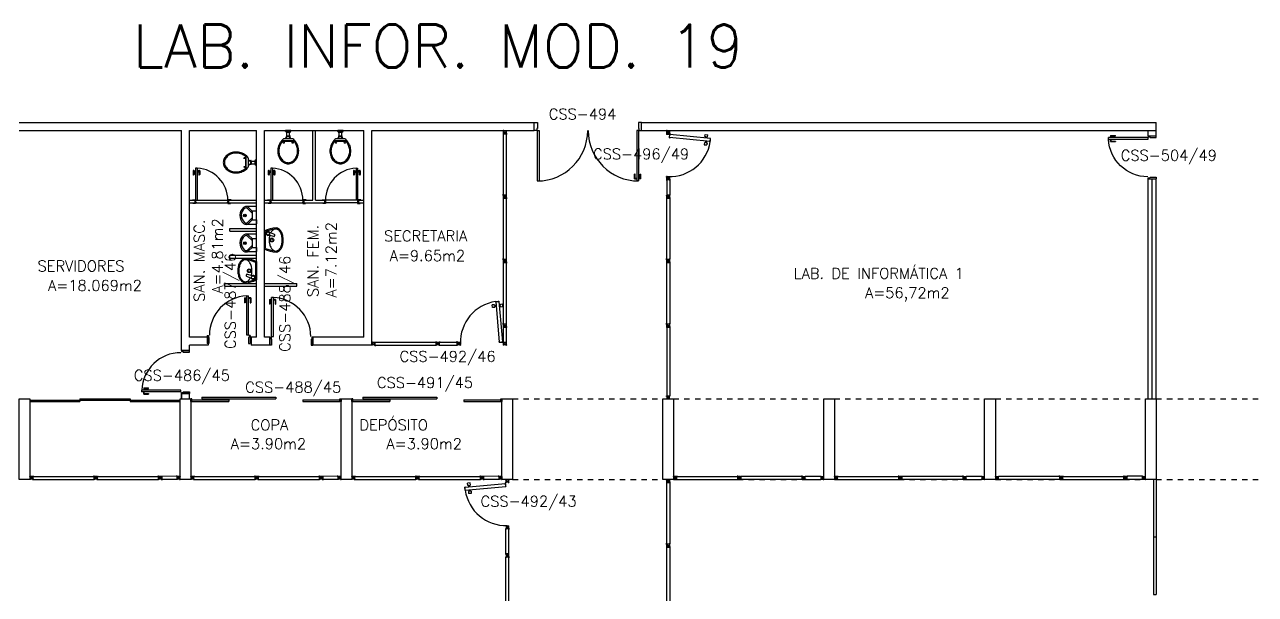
# Model space of a CAD drawing. Extents: x 0 to 244, y -71 to 76.
# Drawn here: x 15.07 to 38.02, y -13.37 to -2.76 of the extents above; entities that cross this region are included whole.
import ezdxf
from ezdxf.enums import TextEntityAlignment as Align

# ---------------------------------------------------------------- set-up
doc = ezdxf.new("R2010")
doc.units = 0
doc.header["$LTSCALE"] = 0.01
doc.header["$MEASUREMENT"] = 0
doc.linetypes.add('HIDDEN2', pattern=[0.1875, 0.125, -0.0625])
doc.layers.get('0').update_dxf_attribs({"linetype": 'CONTINUOUS'})
for name, color, linetype in [('ALV', 2, 'CONTINUOUS'), ('APSAN', 1, 'CONTINUOUS'), ('DIV', 2, 'CONTINUOUS'), ('ESQ', 1, 'CONTINUOUS'), ('ESTR', 3, 'CONTINUOUS'), ('JANELA', 1, 'CONTINUOUS'), ('MACANETA', 2, 'CONTINUOUS'), ('MARCO', 3, 'CONTINUOUS'), ('PORTA', 2, 'CONTINUOUS'), ('PROJ', 1, 'HIDDEN2'), ('SOLEIRA', 1, 'CONTINUOUS'), ('TEXTO', 2, 'CONTINUOUS'), ('TEXTO-ENDEREÇO', 2, 'CONTINUOUS'), ('USO', 2, 'CONTINUOUS'), ('ÁREA', 2, 'CONTINUOUS')]:
    doc.layers.add(name, color=color, linetype=linetype)
doc.layers.get('0').freeze()
doc.styles.add('1', font='romans.shx')
doc.styles.add('UNB-100', font='simplex.shx', dxfattribs={"height": 0.2})
doc.styles.add('UNB-100-1', font='simplex.shx', dxfattribs={"height": 0.2})

# ---------------------------------------------------------------- blocks, each defined once
blk = doc.blocks.new('PILAR-SSN')
blk.add_lwpolyline([(0.197, -26.452), (0.197, -27.952), (-0.003, -27.952), (-0.003, -26.452)], close=True)
blk = doc.blocks.new('MACANETA')
at = {"layer": 'MACANETA'}
for p, q in [((-0.077, 0.052), (-0.077, 0.12)), ((-0.059, 0.052), (-0.059, 0.12)), ((-0.059, 0.075), (-0.036, 0.075)), ((-0.059, 0.052), (-0.036, 0.052)), ((-0.036, 0.044), (-0.036, 0.084)), ((-0.036, 0.084), (-0.03, 0.084)), ((-0.036, 0.044), (-0.03, 0.044)), ((0.006, 0.084), (0, 0.084)), ((0.006, 0.044), (0, 0.044)), ((0.006, 0.044), (0.006, 0.084)), ((0.029, 0.075), (0.006, 0.075)), ((0.029, 0.052), (0.006, 0.052)), ((0.029, 0.052), (0.029, 0.12)), ((0.047, 0.052), (0.047, 0.12))]:
    blk.add_line(p, q, dxfattribs=at)
for centre, start, end in [((-0.068, 0.12), 90, 180), ((-0.068, 0.052), 180, 270), ((-0.068, 0.12), 0, 90), ((-0.068, 0.052), 270, 0), ((0.038, 0.12), 90, 180), ((0.038, 0.052), 180, 270), ((0.038, 0.12), 0, 90), ((0.038, 0.052), 270, 0)]:
    blk.add_arc(centre, 0.00874, start, end, dxfattribs=at)
blk = doc.blocks.new('DOOR-60-SSN')
at = {"layer": 'PORTA'}
for p, q in [((-0.045, -0.6), (-0.045, 0)), ((-0.015, 0), (-0.045, 0)), ((-0.015, -0.6), (-0.015, 0)), ((-0.045, -0.6), (-0.015, -0.6))]:
    blk.add_line(p, q, dxfattribs=at)
at = {"layer": 'PORTA', "color": 1}
blk.add_arc((-0.015, 0), 0.6, 180, 267.134, dxfattribs=at)
at = {"layer": 'PORTA'}
blk.add_blockref('MACANETA', (-0.015, -0.6), dxfattribs=at)
blk = doc.blocks.new('DIV12-SSN')
for p, q in [((-0.005, 0), (0.005, 0)), ((0, -0.005), (0, 0.005)), ((0.024, 0.019), (0.028, 0.019)), ((0.024, 0.019), (0.024, 0.017)), ((0.024, 0.017), (0.028, 0.017)), ((0.028, 0.03), (0.043, 0.03)), ((0.028, 0.019), (0.028, 0.03)), ((0.028, -0.017), (0.028, 0.017)), ((0.03, 0.028), (1.169, 0.028)), ((0.03, -0.029), (0.03, 0.028)), ((0.043, 0.03), (0.043, 0.028)), ((1.157, 0.03), (1.157, 0.028)), ((1.171, 0.03), (1.157, 0.03)), ((1.169, -0.029), (1.169, 0.028)), ((1.171, 0.019), (1.171, 0.03)), ((1.176, 0.019), (1.171, 0.019)), ((1.176, 0.017), (1.171, 0.017)), ((1.171, -0.017), (1.171, 0.017)), ((1.176, 0.019), (1.176, 0.017)), ((1.195, 0), (1.205, 0)), ((1.2, -0.005), (1.2, 0.005)), ((0.024, -0.017), (0.028, -0.017)), ((0.024, -0.017), (0.024, -0.019)), ((0.024, -0.019), (0.028, -0.019)), ((0.028, -0.031), (0.028, -0.019)), ((0.028, -0.031), (0.043, -0.031)), ((0.03, -0.029), (1.169, -0.029)), ((0.043, -0.029), (0.043, -0.031)), ((1.157, -0.029), (1.157, -0.031)), ((1.171, -0.031), (1.157, -0.031)), ((1.176, -0.017), (1.171, -0.017)), ((1.176, -0.019), (1.171, -0.019)), ((1.171, -0.031), (1.171, -0.019)), ((1.176, -0.017), (1.176, -0.019))]:
    blk.add_line(p, q)
blk = doc.blocks.new('MTDIV-SSN')
for p, q in [((-0.0185, 0.0285), (-0.0285, 0.0285)), ((-0.0285, 0.0185), (-0.0285, 0.0285)), ((-0.0265, 0.0185), (-0.0285, 0.0185)), ((-0.0265, 0.0185), (-0.0265, 0.0265)), ((-0.0235, 0.0265), (-0.0265, 0.0265)), ((-0.0235, 0.0215), (-0.0235, 0.0265)), ((-0.0235, -0.0265), (-0.0235, 0.0265)), ((-0.0215, 0.0215), (-0.0235, 0.0215)), ((-0.0215, 0.0265), (-0.0215, 0.0235)), ((-0.0185, 0.0265), (-0.0215, 0.0265)), ((0.0215, 0.0235), (-0.0215, 0.0235)), ((-0.0215, 0.0215), (-0.0215, -0.0215)), ((0.0195, 0.0215), (-0.0195, 0.0215)), ((-0.0195, 0.0215), (-0.0195, -0.0195)), ((-0.0185, 0.0285), (-0.0185, 0.0265)), ((-0.0049, 0), (0.0049, 0)), ((0, 0.0049), (0, -0.0049)), ((0.0185, 0.0265), (0.0185, 0.0285)), ((0.0185, 0.0285), (0.0285, 0.0285)), ((0.0185, 0.0265), (0.0215, 0.0265)), ((0.0195, 0.0215), (0.0195, -0.0195)), ((0.0215, 0.0265), (0.0215, 0.0235)), ((0.0235, 0.0215), (0.0215, 0.0215)), ((0.0215, 0.0215), (0.0215, -0.0215)), ((0.0235, 0.0215), (0.0235, 0.0265)), ((0.0235, 0.0265), (0.0265, 0.0265)), ((0.0235, 0.0265), (0.0235, -0.0265)), ((0.0265, 0.0265), (0.0265, 0.0185)), ((0.0265, 0.0185), (0.0285, 0.0185)), ((0.0285, 0.0185), (0.0285, 0.0285)), ((-0.0285, -0.0185), (-0.0285, -0.0285)), ((-0.0265, -0.0185), (-0.0285, -0.0185)), ((-0.0185, -0.0285), (-0.0285, -0.0285)), ((-0.0265, -0.0265), (-0.0265, -0.0185)), ((-0.0235, -0.0265), (-0.0265, -0.0265)), ((-0.0235, -0.0215), (-0.0235, -0.0265)), ((-0.0075, -0.0215), (-0.0235, -0.0215)), ((-0.0215, -0.0265), (-0.0215, -0.0235)), ((0.0215, -0.0235), (-0.0215, -0.0235)), ((-0.0185, -0.0265), (-0.0215, -0.0265)), ((-0.0095, -0.0195), (-0.0195, -0.0195)), ((-0.0185, -0.0285), (-0.0185, -0.0265)), ((-0.0095, -0.0195), (-0.0095, -0.0115)), ((-0.0075, -0.0115), (-0.0095, -0.0115)), ((-0.0075, -0.0215), (-0.0075, -0.0115)), ((-0.0055, -0.0135), (-0.0075, -0.0135)), ((-0.0055, -0.0215), (-0.0055, -0.0135)), ((0.0055, -0.0215), (-0.0055, -0.0215)), ((0.0055, -0.0215), (0.0055, -0.0135)), ((0.0075, -0.0135), (0.0055, -0.0135)), ((0.0075, -0.0215), (0.0075, -0.0115)), ((0.0095, -0.0115), (0.0075, -0.0115)), ((0.0235, -0.0215), (0.0075, -0.0215)), ((0.0095, -0.0195), (0.0095, -0.0115)), ((0.0195, -0.0195), (0.0095, -0.0195)), ((0.0185, -0.0265), (0.0185, -0.0285)), ((0.0185, -0.0265), (0.0215, -0.0265)), ((0.0185, -0.0285), (0.0285, -0.0285)), ((0.0215, -0.0265), (0.0215, -0.0235)), ((0.0235, -0.0215), (0.0235, -0.0265)), ((0.0235, -0.0265), (0.0265, -0.0265)), ((0.0265, -0.0185), (0.0265, -0.0265)), ((0.0265, -0.0185), (0.0285, -0.0185)), ((0.0285, -0.0185), (0.0285, -0.0285))]:
    blk.add_line(p, q)
blk = doc.blocks.new('PE80-SSN')
at = {"color": 2}
for p, q in [((0.075, 0), (-0.075, 0)), ((-0.075, -0.03), (-0.075, 0)), ((0.075, 0), (0.075, -0.02)), ((0.04, -0.03), (-0.075, -0.03)), ((0.075, -0.02), (0.04, -0.02)), ((0.04, -0.03), (0.04, -0.02)), ((0.085, -0.03), (0.817, -0.03)), ((0.085, -0.03), (0.085, -0.065)), ((0.085, -0.065), (0.817, -0.065)), ((0.817, -0.065), (0.817, -0.03))]:
    blk.add_line(p, q, dxfattribs=at)
at = {"color": 1}
for p, q in [((0.777, 0.01), (0.687, 0.01)), ((0.687, 0), (0.687, 0.01)), ((0.777, 0.01), (0.777, -0.03)), ((0.767, 0), (0.687, 0)), ((0.767, -0.095), (0.687, -0.095)), ((0.687, -0.095), (0.687, -0.105)), ((0.777, -0.105), (0.687, -0.105)), ((0.767, 0), (0.767, -0.03)), ((0.767, -0.095), (0.767, -0.065)), ((0.777, -0.105), (0.777, -0.065))]:
    blk.add_line(p, q, dxfattribs=at)
for p, q in [((0.04, -0.771), (-0.075, -0.771)), ((-0.075, -0.771), (-0.075, -0.801)), ((0.075, -0.801), (-0.075, -0.801)), ((0.075, -0.802), (-0.075, -0.802)), ((0.04, -0.771), (0.04, -0.781)), ((0.075, -0.781), (0.04, -0.781)), ((0.075, -0.801), (0.075, -0.781))]:
    blk.add_line(p, q)
blk.add_arc((0.085, -0.03), 0.731, 270, 357.3429, dxfattribs=at)
blk = doc.blocks.new('DOOR60-SSN')
at = {"layer": 'PORTA'}
for p, q in [((0.015, -0.6), (0.015, 0)), ((0.015, 0), (0.045, 0)), ((0.045, -0.6), (0.045, 0)), ((0.045, -0.6), (0.015, -0.6))]:
    blk.add_line(p, q, dxfattribs=at)
at = {"layer": 'PORTA', "color": 1}
blk.add_arc((0.015, 0), 0.6, 272.866, 0, dxfattribs=at)
at = {"layer": 'PORTA'}
blk.add_blockref('MACANETA', (0.045, -0.6), dxfattribs=at)
blk = doc.blocks.new('PLXD-SSN')
at = {"color": 2}
for p, q in [((-0.194, 0.727), (-0.233, 0.723)), ((-0.229, 0.673), (-0.233, 0.723)), ((-0.192, 0.712), (-0.194, 0.727)), ((-0.164, 0.714), (-0.192, 0.712)), ((-0.162, 0.694), (-0.19, 0.692)), ((-0.189, 0.677), (-0.19, 0.692)), ((-0.172, 0.786), (-0.161, 0.787)), ((-0.172, 0.786), (-0.171, 0.772)), ((-0.169, 0.772), (-0.171, 0.772)), ((-0.17, 0.784), (-0.114, 0.789)), ((-0.17, 0.784), (-0.103, 0.028)), ((-0.159, 0.792), (-0.161, 0.792)), ((-0.161, 0.792), (-0.161, 0.787)), ((-0.159, 0.792), (-0.159, 0.787)), ((-0.159, 0.787), (-0.126, 0.79)), ((-0.124, 0.795), (-0.126, 0.795)), ((-0.126, 0.795), (-0.126, 0.79)), ((-0.124, 0.795), (-0.124, 0.79)), ((-0.124, 0.79), (-0.112, 0.791)), ((-0.114, 0.789), (-0.046, 0.033)), ((-0.112, 0.791), (-0.11, 0.777)), ((-0.11, 0.777), (-0.112, 0.777)), ((-0.107, 0.719), (-0.079, 0.722)), ((-0.106, 0.7), (-0.077, 0.702)), ((-0.08, 0.737), (-0.041, 0.74)), ((-0.079, 0.722), (-0.08, 0.737)), ((-0.076, 0.687), (-0.077, 0.702)), ((-0.076, 0.687), (-0.036, 0.691)), ((-0.036, 0.691), (-0.041, 0.74)), ((-0.189, 0.677), (-0.229, 0.673)), ((-0.105, 0.026), (-0.106, 0.04)), ((-0.104, 0.04), (-0.106, 0.04)), ((-0.105, 0.026), (-0.093, 0.027)), ((-0.103, 0.028), (-0.046, 0.033)), ((-0.092, 0.022), (-0.093, 0.027)), ((-0.09, 0.022), (-0.092, 0.022)), ((-0.091, 0.027), (-0.058, 0.03)), ((-0.09, 0.022), (-0.091, 0.027)), ((-0.057, 0.025), (-0.058, 0.03)), ((-0.055, 0.025), (-0.057, 0.025)), ((-0.056, 0.03), (-0.044, 0.031)), ((-0.055, 0.025), (-0.056, 0.03)), ((-0.045, 0.045), (-0.047, 0.045)), ((-0.044, 0.031), (-0.045, 0.045))]:
    blk.add_line(p, q, dxfattribs=at)
for p, q in [((-0.008, 0), (0.006, 0)), ((0, 0.007), (0, -0.006))]:
    blk.add_line(p, q)
at = {"color": 1}
blk.add_arc((-0.064, 0.029), 0.764, 98.125, 182.1419, dxfattribs=at)
blk = doc.blocks.new('MICTR-P-SSN')
for p, q in [((0, 0.08), (0, 0.155)), ((0, 0.08), (0, -0.08)), ((0.081, 0.08), (0, 0.08)), ((0.01, 0.165), (0.205, 0.165)), ((0.168, 0.129), (0.08, 0.046)), ((0.08, -0.076), (0.08, 0.076)), ((0.151, 0.147), (0.083, 0.083)), ((0, -0.08), (0, -0.155)), ((0, -0.08), (0.081, -0.08)), ((0.01, -0.165), (0.205, -0.165)), ((0.168, -0.129), (0.08, -0.046)), ((0.151, -0.147), (0.083, -0.083))]:
    blk.add_line(p, q)
for radius in [0.025, 0.015]:
    blk.add_circle((0.22, 0), radius)
for centre, radius, start, end in [((0.01, 0.155), 0.01, 90, 180), ((0.09, 0.076), 0.01, 133.3634, 180), ((0.197, 0.098), 0.0675, 49.5319, 133.3634), ((0.197, 0.098), 0.0425, 49.5319, 133.3634), ((0.114, 0), 0.171, 357.4005, 49.5319), ((0.114, 0), 0.196, 358.2793, 49.5319), ((0.01, -0.155), 0.01, 180, 270), ((0.09, -0.076), 0.01, 180, 226.6366), ((0.197, -0.098), 0.0675, 226.6366, 310.4681), ((0.197, -0.098), 0.0425, 226.6366, 310.4681), ((0.114, 0), 0.171, 310.4681, 357.3509), ((0.114, 0), 0.196, 310.4681, 357.7012)]:
    blk.add_arc(centre, radius, start, end)
blk = doc.blocks.new('PD80-SSN')
for p, q in [((-0.777, 0.01), (-0.777, -0.03)), ((-0.777, 0.01), (-0.687, 0.01)), ((-0.687, 0), (-0.687, 0.01)), ((-0.075, 0), (0.075, 0)), ((-0.075, 0), (-0.075, -0.02)), ((0.075, -0.03), (0.075, 0)), ((-0.817, -0.065), (-0.817, -0.03)), ((-0.085, -0.03), (-0.817, -0.03)), ((-0.085, -0.065), (-0.817, -0.065)), ((-0.777, -0.105), (-0.777, -0.065)), ((-0.777, -0.105), (-0.687, -0.105)), ((-0.767, 0), (-0.767, -0.03)), ((-0.767, 0), (-0.687, 0)), ((-0.767, -0.095), (-0.767, -0.065)), ((-0.767, -0.095), (-0.687, -0.095)), ((-0.687, -0.095), (-0.687, -0.105)), ((-0.085, -0.03), (-0.085, -0.065)), ((-0.075, -0.02), (-0.04, -0.02)), ((-0.04, -0.03), (-0.04, -0.02)), ((-0.04, -0.03), (0.075, -0.03)), ((-0.075, -0.781), (-0.04, -0.781)), ((-0.075, -0.801), (-0.075, -0.781)), ((-0.075, -0.801), (0.075, -0.801)), ((-0.075, -0.802), (0.075, -0.802)), ((-0.04, -0.771), (0.075, -0.771)), ((-0.04, -0.771), (-0.04, -0.781)), ((0.075, -0.771), (0.075, -0.801))]:
    blk.add_line(p, q)
blk.add_arc((-0.085, -0.03), 0.731, 182.6571, 270)
blk = doc.blocks.new('LAVAT-P')
for p, q in [((-0.17, 0), (0.17, 0)), ((-0.157, -0.02), (0.157, -0.02)), ((0.063, -0.173), (0.094, -0.055)), ((0.069, -0.185), (0.09, -0.192)), ((0.102, -0.187), (0.151, -0.074))]:
    blk.add_line(p, q)
for points in [[(-0.225, -0.214, 0.136108), (-0.208, -0.262, 0.106861), (-0.155, -0.311, 0.073747), (-0.087, -0.339, 0.060305), (0, -0.349, 0.060305), (0.087, -0.339, 0.073747), (0.155, -0.311, 0.106861), (0.208, -0.262, 0.136108), (0.225, -0.214, 0.062982)], [(0.083, -0.096, 0.121735), (-0.082, -0.096, 0.073747), (-0.145, -0.122, 0.106861), (-0.192, -0.165, 0.153587), (-0.205, -0.208, 0.153587)], [(-0.205, -0.208, 0.153587), (-0.192, -0.251, 0.106861), (-0.145, -0.294, 0.073747), (-0.082, -0.32, 0.060305), (0, -0.329, 0.060305), (0.082, -0.32, 0.073747), (0.145, -0.294, 0.106861), (0.192, -0.251, 0.153587), (0.205, -0.208, 0.153587), (0.192, -0.165, 0.106861), (0.145, -0.122, 0.014792), (0.133, -0.115, 0.039243)]]:
    blk.add_lwpolyline(points, format="xyb")
for centre, radius in [((0, -0.135), 0.0347), ((0, -0.135), 0.0265), ((0.122, -0.065), 0.03)]:
    blk.add_circle(centre, radius)
for centre, radius, start, end in [((0.376, -0.254), 0.602, 155.0201, 176.1902), ((-0.376, -0.254), 0.602, 3.8098, 24.9799), ((0.376, -0.254), 0.582, 156.2686, 173.4578), ((0.073, -0.176), 0.01, 165.2139, 250.8603), ((0.122, -0.065), 0.0361, 302.4689, 199.2518), ((0.093, -0.183), 0.01, 250.8603, 336.5068), ((-0.376, -0.254), 0.582, 6.5422, 23.7314)]:
    blk.add_arc(centre, radius, start, end)
blk = doc.blocks.new('VDC-P')
for p, q in [((-0.127, 0.192), (0.127, 0.192)), ((-0.109, 0.202), (0.109, 0.202)), ((-0.068, 0.152), (0.068, 0.152)), ((-0.05, 0.152), (-0.03, 0.11)), ((-0.05, 0.015), (-0.05, 0)), ((-0.05, 0), (0.05, 0)), ((0.045, 0.02), (-0.045, 0.02)), ((-0.04, 0.025), (-0.04, 0.02)), ((0.035, 0.03), (-0.035, 0.03)), ((-0.03, 0.152), (-0.03, 0.11)), ((0.03, 0.11), (-0.03, 0.11)), ((0.03, 0.1), (-0.03, 0.1)), ((-0.025, 0.1), (-0.025, 0.03)), ((0.025, 0.1), (0.025, 0.03)), ((0.03, 0.152), (0.03, 0.11)), ((0.05, 0.152), (0.03, 0.11)), ((0.04, 0.025), (0.04, 0.02)), ((0.05, 0.015), (0.05, 0))]:
    blk.add_line(p, q)
for points in [[(0.16, 0.244, 0.050424), (0.18, 0.288, 0.082137), (0.195, 0.381, 0.082137), (0.18, 0.474, 0.090148), (0.138, 0.549, 0.104406), (0.073, 0.601, 0.117345), (0, 0.619, 0.117345), (-0.073, 0.601, 0.104406), (-0.138, 0.549, 0.090148), (-0.18, 0.474, 0.082137), (-0.195, 0.381, 0.082137)], [(0.142, 0.254, 0.050424), (0.161, 0.295, 0.082137), (0.175, 0.381, 0.082137), (0.161, 0.468, 0.090148), (0.122, 0.536, 0.104406), (0.064, 0.583, 0.117345), (0, 0.599, 0.117345), (-0.064, 0.583, 0.104406), (-0.122, 0.536, 0.090148), (-0.161, 0.468, 0.082137), (-0.175, 0.381, 0.082137)], [(-0.195, 0.381, 0.082137), (-0.18, 0.288, 0.050424), (-0.16, 0.244, 0.104406)], [(-0.175, 0.381, 0.082137), (-0.161, 0.295, 0.050424), (-0.142, 0.254, 0.050424)]]:
    blk.add_lwpolyline(points, format="xyb")
for centre in [(-0.083, 0.226), (0.083, 0.226)]:
    blk.add_circle(centre, 0.0101)
for centre, radius, start, end in [((0.08, 0.36), 0.266, 205.6863, 226.7558), ((0.08, 0.36), 0.246, 205.6863, 219.7706), ((-0.08, 0.36), 0.266, 313.2442, 334.3137), ((-0.08, 0.36), 0.246, 320.2294, 334.3137), ((-0.068, 0.202), 0.05, 226.7558, 270), ((-0.045, 0.015), 0.005, 90, 180), ((-0.035, 0.025), 0.005, 90, 180), ((-0.03, 0.105), 0.005, 90, 270), ((0.03, 0.105), 0.005, 270, 90), ((0.035, 0.025), 0.005, 0, 90), ((0.045, 0.015), 0.005, 360, 90), ((0.068, 0.202), 0.05, 270, 313.2442)]:
    blk.add_arc(centre, radius, start, end)
blk = doc.blocks.new('PTDP-SSN')
at = {"color": 2}
for p, q in [((0.055, 1.015), (0.09, 1.015)), ((0.055, 0.075), (0.055, 1.015)), ((0.09, 0.075), (0.09, 1.015)), ((1.91, 0.075), (1.91, 1.015)), ((1.945, 1.015), (1.91, 1.015)), ((1.945, 0.075), (1.945, 1.015)), ((0.05, 0.075), (0, 0.075)), ((0, 0.075), (0, -0.075)), ((0.05, 0.04), (0.05, 0.075)), ((0.06, 0.04), (0.05, 0.04)), ((0.055, 0.075), (0.09, 0.075)), ((0.06, -0.075), (0.06, 0.04)), ((1.945, 0.075), (1.91, 0.075)), ((1.94, -0.075), (1.94, 0.04)), ((1.94, 0.04), (1.95, 0.04)), ((1.95, 0.04), (1.95, 0.075)), ((1.95, 0.075), (2, 0.075)), ((2, 0.075), (2, -0.075)), ((0, -0.075), (0.06, -0.075)), ((2, -0.075), (1.94, -0.075))]:
    blk.add_line(p, q, dxfattribs=at)
at = {"color": 1}
for centre, start, end in [((0.055, 0.075), 0, 90), ((1.945, 0.075), 90, 180)]:
    blk.add_arc(centre, 0.94, start, end, dxfattribs=at)
blk = doc.blocks.new('PLXE-SSN')
for p, q in [((0.043, 0.69), (0.048, 0.74)), ((0.082, 0.686), (0.043, 0.69)), ((0.121, 0.788), (0.047, 0.032)), ((0.087, 0.736), (0.048, 0.74)), ((0.082, 0.686), (0.084, 0.701)), ((0.112, 0.698), (0.084, 0.701)), ((0.086, 0.721), (0.087, 0.736)), ((0.114, 0.718), (0.086, 0.721)), ((0.178, 0.782), (0.103, 0.027)), ((0.119, 0.79), (0.118, 0.776)), ((0.118, 0.776), (0.12, 0.776)), ((0.131, 0.789), (0.119, 0.79)), ((0.178, 0.782), (0.121, 0.788)), ((0.131, 0.794), (0.133, 0.794)), ((0.131, 0.794), (0.131, 0.789)), ((0.133, 0.794), (0.133, 0.789)), ((0.166, 0.786), (0.133, 0.789)), ((0.166, 0.791), (0.168, 0.79)), ((0.166, 0.791), (0.166, 0.786)), ((0.168, 0.79), (0.168, 0.785)), ((0.18, 0.784), (0.168, 0.785)), ((0.169, 0.693), (0.197, 0.69)), ((0.171, 0.713), (0.199, 0.71)), ((0.176, 0.77), (0.178, 0.77)), ((0.18, 0.784), (0.178, 0.77)), ((0.195, 0.675), (0.197, 0.69)), ((0.199, 0.71), (0.2, 0.725)), ((0.2, 0.725), (0.24, 0.721)), ((0.235, 0.671), (0.24, 0.721)), ((0.195, 0.675), (0.235, 0.671)), ((-0.008, 0), (0.008, 0)), ((0, 0.006), (0, -0.007)), ((0.044, 0.031), (0.046, 0.045)), ((0.056, 0.029), (0.044, 0.031)), ((0.046, 0.045), (0.048, 0.045)), ((0.103, 0.027), (0.047, 0.032)), ((0.056, 0.024), (0.056, 0.029)), ((0.056, 0.024), (0.058, 0.024)), ((0.091, 0.026), (0.058, 0.029)), ((0.058, 0.024), (0.058, 0.029)), ((0.091, 0.021), (0.091, 0.026)), ((0.091, 0.021), (0.093, 0.021)), ((0.105, 0.025), (0.093, 0.026)), ((0.093, 0.021), (0.093, 0.026)), ((0.104, 0.039), (0.106, 0.039)), ((0.105, 0.025), (0.106, 0.039))]:
    blk.add_line(p, q)
blk.add_arc((0.065, 0.028), 0.764, 357.9063, 81.358)

msp = doc.modelspace()

# ---------------------------------------------------------------- linework, layer by layer
at = {"layer": 'ALV'}
for p, q in [((14.972, -4.582), (24.576, -4.582)), ((24.576, -4.732), (24.576, -4.582)), ((26.576, -4.582), (36.172, -4.582)), ((26.576, -4.732), (26.576, -4.582)), ((36.172, -4.732), (36.172, -4.582)), ((14.972, -4.732), (17.997, -4.732)), ((17.997, -8.831), (17.997, -4.732)), ((18.147, -4.732), (19.397, -4.732)), ((18.147, -8.582), (18.147, -4.732)), ((19.397, -8.582), (19.397, -4.732)), ((19.547, -8.582), (19.547, -4.732)), ((19.547, -4.732), (21.397, -4.732)), ((21.397, -8.582), (21.397, -4.732)), ((21.547, -8.732), (21.547, -4.732)), ((21.547, -4.732), (24.576, -4.732)), ((26.576, -4.732), (36.172, -4.732)), ((18.496, -8.582), (18.147, -8.582)), ((18.496, -8.582), (18.496, -8.732)), ((19.397, -8.582), (19.297, -8.582)), ((19.297, -8.582), (19.297, -8.732)), ((19.647, -8.582), (19.547, -8.582)), ((19.647, -8.732), (19.647, -8.582)), ((21.397, -8.582), (20.449, -8.582)), ((20.449, -8.732), (20.449, -8.582)), ((18.147, -8.831), (17.997, -8.831)), ((18.496, -8.732), (18.147, -8.732)), ((18.147, -8.831), (18.147, -8.732)), ((19.647, -8.732), (19.297, -8.732)), ((21.547, -8.732), (20.449, -8.732)), ((17.997, -9.732), (17.997, -9.632)), ((18.147, -9.632), (17.997, -9.632)), ((17.997, -9.632), (17.997, -9.732)), ((18.147, -9.732), (18.147, -9.632))]:
    msp.add_line(p, q, dxfattribs=at)
at = {"layer": 'DIV'}
for p, q in [((20.447, -6.032), (20.447, -4.732)), ((20.497, -6.032), (20.497, -4.732)), ((27.042, -4.789), (27.042, -4.804)), ((27.042, -4.789), (27.054, -4.789)), ((27.103, -4.804), (27.042, -4.804)), ((27.054, -4.784), (27.054, -4.789)), ((27.056, -4.784), (27.054, -4.784)), ((27.056, -4.784), (27.056, -4.789)), ((27.056, -4.789), (27.089, -4.789)), ((27.089, -4.784), (27.089, -4.789)), ((27.091, -4.784), (27.089, -4.784)), ((27.091, -4.784), (27.091, -4.789)), ((27.091, -4.789), (27.103, -4.789)), ((27.103, -4.789), (27.103, -4.804)), ((27.042, -5.647), (27.042, -5.662)), ((27.054, -5.647), (27.042, -5.647)), ((27.042, -5.662), (27.044, -5.662)), ((27.101, -5.649), (27.044, -5.649)), ((27.054, -5.642), (27.054, -5.647)), ((27.054, -5.642), (27.056, -5.642)), ((27.056, -5.642), (27.056, -5.647)), ((27.089, -5.647), (27.056, -5.647)), ((27.077, -5.619), (27.067, -5.619)), ((27.072, -5.624), (27.072, -5.614)), ((27.089, -5.642), (27.089, -5.647)), ((27.089, -5.642), (27.091, -5.642)), ((27.091, -5.642), (27.091, -5.647)), ((27.103, -5.647), (27.091, -5.647)), ((27.101, -5.662), (27.103, -5.662)), ((27.103, -5.647), (27.103, -5.662)), ((18.147, -6.032), (18.247, -6.032)), ((18.147, -6.082), (18.247, -6.082)), ((18.247, -6.032), (18.247, -6.082)), ((18.877, -6.032), (18.877, -6.082)), ((18.877, -6.032), (19.397, -6.032)), ((18.877, -6.082), (19.397, -6.082)), ((19.547, -6.032), (19.647, -6.032)), ((19.547, -6.082), (19.647, -6.082)), ((19.647, -6.032), (19.647, -6.082)), ((20.277, -6.032), (20.277, -6.082)), ((20.277, -6.032), (20.447, -6.032)), ((20.277, -6.082), (20.667, -6.082)), ((20.497, -6.032), (20.667, -6.032)), ((20.667, -6.032), (20.667, -6.082)), ((21.297, -6.032), (21.297, -6.082)), ((21.297, -6.032), (21.397, -6.032)), ((21.297, -6.082), (21.397, -6.082)), ((18.897, -6.607), (18.897, -6.557)), ((18.897, -6.557), (19.397, -6.557)), ((18.897, -6.607), (19.397, -6.607)), ((18.897, -7.107), (18.897, -7.057)), ((18.897, -7.057), (19.397, -7.057)), ((18.897, -7.107), (19.397, -7.107)), ((18.797, -7.632), (18.797, -7.582)), ((18.797, -7.582), (19.397, -7.582)), ((18.797, -7.632), (19.397, -7.632)), ((19.547, -7.582), (20.147, -7.582)), ((19.547, -7.632), (20.147, -7.632)), ((20.147, -7.632), (20.147, -7.582)), ((23.995, -8.391), (24.007, -8.391)), ((23.995, -8.391), (23.995, -8.405)), ((23.997, -8.405), (23.995, -8.405)), ((23.997, -8.393), (24.054, -8.393)), ((23.997, -8.393), (23.997, -8.673)), ((24.009, -8.386), (24.007, -8.386)), ((24.007, -8.386), (24.007, -8.391)), ((24.009, -8.386), (24.009, -8.391)), ((24.009, -8.391), (24.042, -8.391)), ((24.021, -8.362), (24.031, -8.362)), ((24.026, -8.357), (24.026, -8.367)), ((24.044, -8.386), (24.042, -8.386)), ((24.042, -8.386), (24.042, -8.391)), ((24.044, -8.386), (24.044, -8.391)), ((24.044, -8.391), (24.056, -8.391)), ((24.054, -8.393), (24.054, -8.673)), ((24.056, -8.405), (24.054, -8.405)), ((24.056, -8.391), (24.056, -8.405)), ((27.042, -8.391), (27.042, -8.405)), ((27.042, -8.391), (27.054, -8.391)), ((27.044, -8.405), (27.042, -8.405)), ((27.044, -8.393), (27.101, -8.393)), ((27.054, -8.386), (27.054, -8.391)), ((27.056, -8.386), (27.054, -8.386)), ((27.056, -8.386), (27.056, -8.391)), ((27.056, -8.391), (27.089, -8.391)), ((27.067, -8.362), (27.077, -8.362)), ((27.072, -8.357), (27.072, -8.367)), ((27.089, -8.386), (27.089, -8.391)), ((27.091, -8.386), (27.089, -8.386)), ((27.091, -8.386), (27.091, -8.391)), ((27.091, -8.391), (27.103, -8.391)), ((27.103, -8.405), (27.101, -8.405)), ((27.103, -8.391), (27.103, -8.405)), ((22.771, -8.702), (22.781, -8.702)), ((22.776, -8.707), (22.776, -8.697)), ((22.799, -8.683), (22.804, -8.683)), ((22.799, -8.683), (22.799, -8.685)), ((22.799, -8.685), (22.804, -8.685)), ((22.799, -8.718), (22.804, -8.718)), ((22.799, -8.718), (22.799, -8.72)), ((22.804, -8.671), (22.819, -8.671)), ((22.804, -8.683), (22.804, -8.671)), ((22.804, -8.718), (22.804, -8.685)), ((22.806, -8.673), (23.138, -8.673)), ((22.806, -8.73), (22.806, -8.673)), ((22.819, -8.671), (22.819, -8.673)), ((23.126, -8.671), (23.126, -8.673)), ((23.14, -8.671), (23.126, -8.671)), ((23.138, -8.73), (23.138, -8.673)), ((23.14, -8.683), (23.14, -8.671)), ((23.145, -8.683), (23.14, -8.683)), ((23.145, -8.685), (23.14, -8.685)), ((23.14, -8.718), (23.14, -8.685)), ((23.145, -8.718), (23.14, -8.718)), ((23.145, -8.683), (23.145, -8.685)), ((23.145, -8.718), (23.145, -8.72)), ((23.164, -8.702), (23.174, -8.702)), ((23.169, -8.707), (23.169, -8.697)), ((23.997, -8.661), (23.995, -8.661)), ((23.995, -8.675), (23.995, -8.661)), ((23.995, -8.675), (24.007, -8.675)), ((23.997, -8.673), (24.054, -8.673)), ((24.007, -8.68), (24.007, -8.675)), ((24.009, -8.68), (24.007, -8.68)), ((24.009, -8.675), (24.042, -8.675)), ((24.009, -8.68), (24.009, -8.675)), ((24.042, -8.68), (24.042, -8.675)), ((24.044, -8.68), (24.042, -8.68)), ((24.044, -8.675), (24.056, -8.675)), ((24.044, -8.68), (24.044, -8.675)), ((24.056, -8.661), (24.054, -8.661)), ((24.056, -8.675), (24.056, -8.661)), ((22.799, -8.72), (22.804, -8.72)), ((22.804, -8.732), (22.804, -8.72)), ((22.804, -8.732), (22.819, -8.732)), ((22.806, -8.73), (23.138, -8.73)), ((22.819, -8.73), (22.819, -8.732)), ((23.126, -8.73), (23.126, -8.732)), ((23.14, -8.732), (23.126, -8.732)), ((23.145, -8.72), (23.14, -8.72)), ((23.14, -8.732), (23.14, -8.72)), ((17.606, -11.204), (17.596, -11.204)), ((17.601, -11.199), (17.601, -11.209)), ((17.624, -11.186), (17.629, -11.186)), ((17.624, -11.188), (17.624, -11.186)), ((17.624, -11.188), (17.629, -11.188)), ((17.624, -11.221), (17.629, -11.221)), ((17.624, -11.223), (17.624, -11.221)), ((17.624, -11.223), (17.629, -11.223)), ((17.629, -11.174), (17.644, -11.174)), ((17.629, -11.174), (17.629, -11.186)), ((17.629, -11.188), (17.629, -11.221)), ((17.629, -11.223), (17.629, -11.235)), ((17.629, -11.235), (17.644, -11.235)), ((17.913, -11.175), (17.631, -11.176)), ((17.631, -11.176), (17.631, -11.233)), ((17.913, -11.232), (17.631, -11.233)), ((17.644, -11.176), (17.644, -11.174)), ((17.644, -11.235), (17.644, -11.233)), ((17.901, -11.175), (17.901, -11.173)), ((17.915, -11.173), (17.901, -11.173)), ((17.901, -11.234), (17.901, -11.232)), ((17.915, -11.234), (17.901, -11.234)), ((17.913, -11.175), (17.913, -11.232)), ((17.915, -11.173), (17.915, -11.185)), ((17.92, -11.185), (17.915, -11.185)), ((17.915, -11.187), (17.915, -11.22)), ((17.92, -11.187), (17.915, -11.187)), ((17.92, -11.22), (17.915, -11.22)), ((17.915, -11.222), (17.915, -11.234)), ((17.92, -11.222), (17.915, -11.222)), ((17.92, -11.187), (17.92, -11.185)), ((17.92, -11.222), (17.92, -11.22)), ((17.949, -11.204), (17.939, -11.204)), ((17.944, -11.199), (17.944, -11.209)), ((20.606, -11.204), (20.596, -11.204)), ((20.601, -11.199), (20.601, -11.209)), ((20.624, -11.188), (20.624, -11.186)), ((20.624, -11.186), (20.629, -11.186)), ((20.624, -11.188), (20.629, -11.188)), ((20.624, -11.223), (20.624, -11.221)), ((20.624, -11.221), (20.629, -11.221)), ((20.624, -11.223), (20.629, -11.223)), ((20.629, -11.174), (20.629, -11.186)), ((20.629, -11.174), (20.644, -11.174)), ((20.629, -11.188), (20.629, -11.221)), ((20.629, -11.223), (20.629, -11.235)), ((20.629, -11.235), (20.644, -11.235)), ((20.913, -11.175), (20.631, -11.176)), ((20.631, -11.176), (20.631, -11.233)), ((20.913, -11.232), (20.631, -11.233)), ((20.644, -11.176), (20.644, -11.174)), ((20.644, -11.235), (20.644, -11.233)), ((20.901, -11.175), (20.901, -11.173)), ((20.915, -11.173), (20.901, -11.173)), ((20.901, -11.234), (20.901, -11.232)), ((20.915, -11.234), (20.901, -11.234)), ((20.913, -11.175), (20.913, -11.232)), ((20.915, -11.173), (20.915, -11.185)), ((20.92, -11.185), (20.915, -11.185)), ((20.915, -11.187), (20.915, -11.22)), ((20.92, -11.187), (20.915, -11.187)), ((20.92, -11.22), (20.915, -11.22)), ((20.915, -11.222), (20.915, -11.234)), ((20.92, -11.222), (20.915, -11.222)), ((20.92, -11.187), (20.92, -11.185)), ((20.92, -11.222), (20.92, -11.22)), ((20.949, -11.204), (20.939, -11.204)), ((20.944, -11.199), (20.944, -11.209)), ((23.606, -11.204), (23.596, -11.204)), ((23.601, -11.199), (23.601, -11.209)), ((23.624, -11.188), (23.624, -11.186)), ((23.624, -11.186), (23.629, -11.186)), ((23.624, -11.188), (23.629, -11.188)), ((23.624, -11.223), (23.624, -11.221)), ((23.624, -11.221), (23.629, -11.221)), ((23.624, -11.223), (23.629, -11.223)), ((23.629, -11.174), (23.629, -11.186)), ((23.629, -11.174), (23.644, -11.174)), ((23.629, -11.188), (23.629, -11.221)), ((23.629, -11.223), (23.629, -11.235)), ((23.629, -11.235), (23.644, -11.235)), ((23.913, -11.175), (23.631, -11.176)), ((23.631, -11.176), (23.631, -11.233)), ((23.913, -11.232), (23.631, -11.233)), ((23.644, -11.176), (23.644, -11.174)), ((23.644, -11.235), (23.644, -11.233)), ((23.901, -11.175), (23.901, -11.173)), ((23.915, -11.173), (23.901, -11.173)), ((23.901, -11.234), (23.901, -11.232)), ((23.915, -11.234), (23.901, -11.234)), ((23.913, -11.175), (23.913, -11.232)), ((23.915, -11.173), (23.915, -11.185)), ((23.92, -11.185), (23.915, -11.185)), ((23.915, -11.187), (23.915, -11.22)), ((23.92, -11.187), (23.915, -11.187)), ((23.92, -11.22), (23.915, -11.22)), ((23.915, -11.222), (23.915, -11.234)), ((23.92, -11.222), (23.915, -11.222)), ((23.92, -11.187), (23.92, -11.185)), ((23.92, -11.222), (23.92, -11.22)), ((23.949, -11.204), (23.939, -11.204)), ((23.944, -11.199), (23.944, -11.209)), ((29.629, -11.175), (29.915, -11.175)), ((29.629, -11.232), (29.915, -11.232)), ((32.629, -11.175), (32.915, -11.175)), ((32.629, -11.232), (32.915, -11.232)), ((35.606, -11.204), (35.596, -11.204)), ((35.601, -11.209), (35.601, -11.199)), ((35.624, -11.185), (35.629, -11.185)), ((35.624, -11.185), (35.624, -11.187)), ((35.624, -11.187), (35.629, -11.187)), ((35.624, -11.22), (35.629, -11.22)), ((35.624, -11.22), (35.624, -11.222)), ((35.624, -11.222), (35.629, -11.222)), ((35.629, -11.173), (35.644, -11.173)), ((35.629, -11.185), (35.629, -11.173)), ((35.629, -11.22), (35.629, -11.187)), ((35.629, -11.234), (35.629, -11.222)), ((35.629, -11.234), (35.644, -11.234)), ((35.913, -11.175), (35.631, -11.175)), ((35.631, -11.232), (35.631, -11.175)), ((35.913, -11.232), (35.631, -11.232)), ((35.644, -11.173), (35.644, -11.175)), ((35.644, -11.232), (35.644, -11.234)), ((35.901, -11.173), (35.901, -11.175)), ((35.915, -11.173), (35.901, -11.173)), ((35.901, -11.232), (35.901, -11.234)), ((35.915, -11.234), (35.901, -11.234)), ((35.913, -11.232), (35.913, -11.175)), ((35.915, -11.185), (35.915, -11.173)), ((35.92, -11.185), (35.915, -11.185)), ((35.92, -11.187), (35.915, -11.187)), ((35.915, -11.22), (35.915, -11.187)), ((35.92, -11.22), (35.915, -11.22)), ((35.92, -11.222), (35.915, -11.222)), ((35.915, -11.234), (35.915, -11.222)), ((35.92, -11.185), (35.92, -11.187)), ((35.92, -11.22), (35.92, -11.222)), ((35.949, -11.204), (35.939, -11.204)), ((35.944, -11.209), (35.944, -11.199)), ((24.042, -12.153), (24.042, -12.167)), ((24.054, -12.153), (24.042, -12.153)), ((24.044, -12.619), (24.044, -12.155)), ((24.101, -12.155), (24.044, -12.155)), ((24.054, -12.148), (24.054, -12.153)), ((24.054, -12.148), (24.056, -12.148)), ((24.056, -12.148), (24.056, -12.153)), ((24.089, -12.153), (24.056, -12.153)), ((24.077, -12.124), (24.067, -12.124)), ((24.072, -12.129), (24.072, -12.119)), ((24.089, -12.148), (24.089, -12.153)), ((24.089, -12.148), (24.091, -12.148)), ((24.091, -12.148), (24.091, -12.153)), ((24.103, -12.153), (24.091, -12.153)), ((24.101, -12.619), (24.101, -12.155)), ((24.103, -12.153), (24.103, -12.167)), ((24.042, -12.167), (24.044, -12.167)), ((24.101, -12.167), (24.103, -12.167)), ((24.042, -12.607), (24.044, -12.607)), ((24.042, -12.621), (24.042, -12.607)), ((24.101, -12.619), (24.044, -12.619)), ((24.101, -12.607), (24.103, -12.607)), ((24.103, -12.621), (24.103, -12.607)), ((27.042, -12.49), (27.042, -12.505)), ((27.042, -12.49), (27.054, -12.49)), ((27.044, -12.505), (27.042, -12.505)), ((27.044, -12.492), (27.101, -12.492)), ((27.054, -12.485), (27.054, -12.49)), ((27.056, -12.485), (27.054, -12.485)), ((27.056, -12.485), (27.056, -12.49)), ((27.056, -12.49), (27.089, -12.49)), ((27.067, -12.462), (27.077, -12.462)), ((27.072, -12.457), (27.072, -12.467)), ((27.089, -12.485), (27.089, -12.49)), ((27.091, -12.485), (27.089, -12.485)), ((27.091, -12.485), (27.091, -12.49)), ((27.091, -12.49), (27.103, -12.49)), ((27.103, -12.505), (27.101, -12.505)), ((27.103, -12.49), (27.103, -12.505)), ((24.054, -12.621), (24.042, -12.621)), ((24.054, -12.626), (24.054, -12.621)), ((24.054, -12.626), (24.056, -12.626)), ((24.056, -12.626), (24.056, -12.621)), ((24.089, -12.621), (24.056, -12.621)), ((24.077, -12.65), (24.067, -12.65)), ((24.072, -12.655), (24.072, -12.645)), ((24.089, -12.626), (24.089, -12.621)), ((24.089, -12.626), (24.091, -12.626)), ((24.091, -12.626), (24.091, -12.621)), ((24.103, -12.621), (24.091, -12.621))]:
    msp.add_line(p, q, dxfattribs=at)
at = {"layer": 'ESQ'}
for p, q in [((36.022, -4.832), (36.022, -4.732)), ((36.172, -4.832), (36.172, -4.732)), ((36.022, -4.832), (36.172, -4.832)), ((26.456, -5.542), (26.446, -5.542)), ((26.446, -5.632), (26.446, -5.542)), ((26.446, -5.632), (26.486, -5.632)), ((26.456, -5.622), (26.456, -5.542)), ((26.456, -5.622), (26.486, -5.622)), ((26.551, -5.622), (26.521, -5.622)), ((26.561, -5.632), (26.521, -5.632)), ((26.551, -5.542), (26.561, -5.542)), ((26.551, -5.622), (26.551, -5.542)), ((26.561, -5.632), (26.561, -5.542)), ((36.022, -9.732), (36.022, -5.633)), ((36.022, -5.633), (36.172, -5.633)), ((36.097, -9.732), (36.097, -5.633)), ((36.172, -9.732), (36.172, -5.633)), ((15.172, -9.757), (17.972, -9.757)), ((15.172, -9.782), (16.105, -9.782)), ((16.105, -9.732), (16.105, -9.782)), ((16.105, -9.732), (17.038, -9.732)), ((17.038, -9.732), (17.038, -9.782)), ((17.038, -9.782), (17.972, -9.782)), ((18.172, -9.782), (18.172, -9.732)), ((18.172, -9.732), (18.172, -9.732)), ((18.172, -9.782), (18.172, -9.782)), ((20.972, -9.732), (20.972, -9.782)), ((20.972, -9.732), (20.972, -9.732)), ((20.972, -9.782), (20.972, -9.782)), ((21.172, -9.732), (21.172, -9.732)), ((21.172, -9.782), (21.172, -9.732)), ((21.172, -9.782), (21.172, -9.782)), ((23.972, -9.732), (23.972, -9.782)), ((23.972, -9.732), (23.972, -9.732)), ((23.972, -9.782), (23.972, -9.782)), ((36.122, -11.232), (36.122, -13.374)), ((36.172, -11.232), (36.172, -13.374)), ((36.122, -12.304), (36.172, -12.304)), ((36.122, -13.374), (36.172, -13.374))]:
    msp.add_line(p, q, dxfattribs=at)
at = {"layer": 'JANELA'}
for p, q in [((18.192, -9.732), (18.172, -9.732)), ((18.172, -9.782), (18.192, -9.782)), ((18.192, -9.782), (18.192, -9.732)), ((18.192, -9.752), (18.882, -9.752)), ((18.192, -9.782), (18.882, -9.782)), ((18.378, -9.703), (18.378, -9.733)), ((18.378, -9.703), (19.758, -9.703)), ((18.378, -9.733), (19.758, -9.733)), ((18.882, -9.752), (18.882, -9.782)), ((19.758, -9.703), (19.758, -9.733)), ((20.262, -9.752), (20.262, -9.782)), ((20.262, -9.752), (20.952, -9.752)), ((20.262, -9.782), (20.952, -9.782)), ((20.952, -9.782), (20.952, -9.732)), ((20.952, -9.732), (20.972, -9.732)), ((20.972, -9.782), (20.952, -9.782)), ((21.192, -9.732), (21.172, -9.732)), ((21.172, -9.782), (21.192, -9.782)), ((21.192, -9.782), (21.192, -9.732)), ((21.192, -9.752), (21.882, -9.752)), ((21.192, -9.782), (21.882, -9.782)), ((21.378, -9.703), (21.378, -9.733)), ((21.378, -9.703), (22.758, -9.703)), ((21.378, -9.733), (22.758, -9.733)), ((21.882, -9.752), (21.882, -9.782)), ((22.758, -9.703), (22.758, -9.733)), ((23.262, -9.752), (23.952, -9.752)), ((23.262, -9.752), (23.262, -9.782)), ((23.262, -9.782), (23.952, -9.782)), ((23.952, -9.782), (23.952, -9.732)), ((23.952, -9.732), (23.972, -9.732)), ((23.972, -9.782), (23.952, -9.782))]:
    msp.add_line(p, q, dxfattribs=at)
at = {"layer": 'MARCO'}
for p, q in [((18.202, -6.032), (18.202, -6.022)), ((18.202, -6.022), (18.252, -6.022)), ((18.212, -6.092), (18.212, -6.082)), ((18.262, -6.092), (18.212, -6.092)), ((18.247, -6.032), (18.252, -6.032)), ((18.247, -6.082), (18.262, -6.082)), ((18.252, -6.022), (18.252, -6.032)), ((18.252, -6.032), (18.262, -6.032)), ((18.262, -6.032), (18.262, -6.067)), ((18.262, -6.067), (18.272, -6.067)), ((18.272, -6.082), (18.262, -6.082)), ((18.262, -6.082), (18.262, -6.092)), ((18.272, -6.067), (18.272, -6.082)), ((18.862, -6.067), (18.852, -6.067)), ((18.852, -6.067), (18.852, -6.082)), ((18.852, -6.082), (18.862, -6.082)), ((18.872, -6.032), (18.862, -6.032)), ((18.862, -6.032), (18.862, -6.067)), ((18.862, -6.082), (18.862, -6.092)), ((18.877, -6.082), (18.862, -6.082)), ((18.862, -6.092), (18.912, -6.092)), ((18.922, -6.022), (18.872, -6.022)), ((18.872, -6.022), (18.872, -6.032)), ((18.877, -6.032), (18.872, -6.032)), ((18.912, -6.092), (18.912, -6.082)), ((18.922, -6.032), (18.922, -6.022)), ((19.602, -6.032), (19.602, -6.022)), ((19.602, -6.022), (19.652, -6.022)), ((19.612, -6.092), (19.612, -6.082)), ((19.662, -6.092), (19.612, -6.092)), ((19.647, -6.032), (19.652, -6.032)), ((19.647, -6.082), (19.662, -6.082)), ((19.652, -6.022), (19.652, -6.032)), ((19.652, -6.032), (19.662, -6.032)), ((19.662, -6.032), (19.662, -6.067)), ((19.662, -6.067), (19.672, -6.067)), ((19.672, -6.082), (19.662, -6.082)), ((19.662, -6.082), (19.662, -6.092)), ((19.672, -6.067), (19.672, -6.082)), ((20.262, -6.067), (20.252, -6.067)), ((20.252, -6.067), (20.252, -6.082)), ((20.252, -6.082), (20.262, -6.082)), ((20.272, -6.032), (20.262, -6.032)), ((20.262, -6.032), (20.262, -6.067)), ((20.262, -6.082), (20.262, -6.092)), ((20.277, -6.082), (20.262, -6.082)), ((20.262, -6.092), (20.312, -6.092)), ((20.322, -6.022), (20.272, -6.022)), ((20.272, -6.022), (20.272, -6.032)), ((20.277, -6.032), (20.272, -6.032)), ((20.312, -6.092), (20.312, -6.082)), ((20.322, -6.032), (20.322, -6.022)), ((20.622, -6.032), (20.622, -6.022)), ((20.622, -6.022), (20.672, -6.022)), ((20.632, -6.092), (20.632, -6.082)), ((20.682, -6.092), (20.632, -6.092)), ((20.667, -6.032), (20.672, -6.032)), ((20.667, -6.082), (20.682, -6.082)), ((20.672, -6.022), (20.672, -6.032)), ((20.672, -6.032), (20.682, -6.032)), ((20.682, -6.032), (20.682, -6.067)), ((20.682, -6.067), (20.692, -6.067)), ((20.692, -6.082), (20.682, -6.082)), ((20.682, -6.082), (20.682, -6.092)), ((20.692, -6.067), (20.692, -6.082)), ((21.282, -6.067), (21.272, -6.067)), ((21.272, -6.067), (21.272, -6.082)), ((21.272, -6.082), (21.282, -6.082)), ((21.292, -6.032), (21.282, -6.032)), ((21.282, -6.032), (21.282, -6.067)), ((21.282, -6.082), (21.282, -6.092)), ((21.297, -6.082), (21.282, -6.082)), ((21.282, -6.092), (21.332, -6.092)), ((21.342, -6.022), (21.292, -6.022)), ((21.292, -6.022), (21.292, -6.032)), ((21.297, -6.032), (21.292, -6.032)), ((21.332, -6.092), (21.332, -6.082)), ((21.342, -6.032), (21.342, -6.022))]:
    msp.add_line(p, q, dxfattribs=at)
at = {"layer": 'PROJ'}
for p, q in [((24.172, -9.732), (26.972, -9.732)), ((27.172, -9.732), (29.972, -9.732)), ((30.172, -9.732), (32.972, -9.732)), ((33.172, -9.732), (35.972, -9.732)), ((36.172, -9.732), (38.972, -9.732)), ((24.172, -11.232), (26.972, -11.232)), ((27.172, -11.232), (29.972, -11.232)), ((30.172, -11.232), (32.972, -11.232)), ((33.172, -11.232), (35.972, -11.232)), ((36.172, -11.232), (38.972, -11.232))]:
    msp.add_line(p, q, dxfattribs=at)
at = {"layer": 'SOLEIRA'}
for p, q in [((18.272, -6.082), (18.852, -6.082)), ((18.297, -6.032), (18.872, -6.032)), ((19.672, -6.082), (20.252, -6.082)), ((19.697, -6.032), (20.272, -6.032)), ((21.247, -6.032), (20.672, -6.032)), ((21.272, -6.082), (20.692, -6.082))]:
    msp.add_line(p, q, dxfattribs=at)
at = {"layer": 'TEXTO-ENDEREÇO'}
for p, q in [((27.044, -5.649), (27.044, -5.934)), ((27.101, -5.649), (27.101, -5.934)), ((27.044, -8.393), (27.044, -9.675)), ((27.101, -8.393), (27.101, -9.675))]:
    msp.add_line(p, q, dxfattribs=at)
at = {"layer": 'USO'}
msp.add_line((27.044, -5.934), (27.101, -5.934), dxfattribs=at)

# ---------------------------------------------------------------- block references
at = {"layer": 'APSAN'}
for name, p, rotation in [('VDC-P', (19.988, -4.732), 180), ('VDC-P', (20.96, -4.732), 180), ('VDC-P', (19.397, -5.327), 89.99999999999999), ('MICTR-P-SSN', (19.397, -6.315), 180), ('LAVAT-P', (19.547, -6.772), 90), ('MICTR-P-SSN', (19.397, -6.829), 180), ('LAVAT-P', (19.397, -7.345), 270)]:
    msp.add_blockref(name, p, dxfattribs=dict(at, rotation=rotation))
at = {"layer": 'DIV'}
for name, p, rotation in [('DIV12-SSN', (24.026, -4.762), 270), ('PLXE-SSN', (27.072, -4.761), 270), ('DIV12-SSN', (24.026, -5.962), 270), ('DIV12-SSN', (27.072, -5.962), 270), ('DIV12-SSN', (24.026, -7.162), 270), ('DIV12-SSN', (27.072, -7.162), 270), ('PLXD-SSN', (24.073, -11.263), 90), ('DIV12-SSN', (27.072, -11.262), 270), ('MTDIV-SSN', (24.072, -12.124), 90), ('DIV12-SSN', (27.072, -12.462), 270), ('DIV12-SSN', (24.072, -13.85), 90), ('MTDIV-SSN', (24.072, -12.65), 90)]:
    msp.add_blockref(name, p, dxfattribs=dict(at, rotation=rotation))
for name, p in [('MTDIV-SSN', (24.026, -4.762)), ('MTDIV-SSN', (27.072, -4.761)), ('MTDIV-SSN', (27.072, -5.619)), ('MTDIV-SSN', (24.026, -5.962)), ('MTDIV-SSN', (27.072, -5.962)), ('MTDIV-SSN', (24.026, -7.162)), ('MTDIV-SSN', (27.072, -7.162)), ('PLXD-SSN', (24.026, -8.704)), ('MTDIV-SSN', (24.026, -8.362)), ('MTDIV-SSN', (27.072, -8.362)), ('MTDIV-SSN', (21.576, -8.704)), ('DIV12-SSN', (21.576, -8.704)), ('MTDIV-SSN', (22.776, -8.702)), ('MTDIV-SSN', (23.169, -8.702)), ('MTDIV-SSN', (24.026, -8.704)), ('MTDIV-SSN', (15.201, -11.204)), ('DIV12-SSN', (15.201, -11.204)), ('MTDIV-SSN', (16.401, -11.204)), ('DIV12-SSN', (16.401, -11.204)), ('MTDIV-SSN', (17.601, -11.204)), ('MTDIV-SSN', (17.944, -11.204)), ('MTDIV-SSN', (18.201, -11.204)), ('DIV12-SSN', (18.201, -11.204)), ('MTDIV-SSN', (19.401, -11.204)), ('DIV12-SSN', (19.401, -11.204)), ('MTDIV-SSN', (20.601, -11.204)), ('MTDIV-SSN', (20.944, -11.204)), ('MTDIV-SSN', (21.201, -11.204)), ('DIV12-SSN', (21.201, -11.204)), ('MTDIV-SSN', (22.401, -11.204)), ('DIV12-SSN', (22.401, -11.204)), ('MTDIV-SSN', (23.601, -11.204)), ('MTDIV-SSN', (23.944, -11.204)), ('MTDIV-SSN', (24.073, -11.263)), ('MTDIV-SSN', (27.072, -11.262)), ('MTDIV-SSN', (27.201, -11.204)), ('DIV12-SSN', (27.201, -11.204)), ('MTDIV-SSN', (28.401, -11.204)), ('MTDIV-SSN', (30.201, -11.204)), ('DIV12-SSN', (30.201, -11.204)), ('MTDIV-SSN', (31.401, -11.204)), ('MTDIV-SSN', (34.401, -11.204)), ('DIV12-SSN', (34.401, -11.204)), ('MTDIV-SSN', (35.601, -11.204)), ('MTDIV-SSN', (27.072, -12.462))]:
    msp.add_blockref(name, p, dxfattribs=at)
at = {"layer": 'DIV', "xscale": -1, "rotation": 180}
msp.add_blockref('MTDIV-SSN', (27.072, -9.704), dxfattribs=at)
msp.add_blockref('MTDIV-SSN', (27.072, -9.704), dxfattribs=at)
at = {"layer": 'DIV', "xscale": -1}
for name, p in [('DIV12-SSN', (29.601, -11.204)), ('MTDIV-SSN', (29.601, -11.204)), ('MTDIV-SSN', (29.944, -11.204)), ('DIV12-SSN', (32.601, -11.204)), ('MTDIV-SSN', (32.601, -11.204)), ('MTDIV-SSN', (32.944, -11.204)), ('MTDIV-SSN', (33.201, -11.204)), ('DIV12-SSN', (34.401, -11.204)), ('MTDIV-SSN', (35.944, -11.204))]:
    msp.add_blockref(name, p, dxfattribs=at)
at = {"layer": 'ESQ'}
for name, p, rotation in [('PTDP-SSN', (26.576, -4.657), 180), ('PD80-SSN', (19.28, -8.627), 270), ('PE80-SSN', (19.647, -8.657), 90), ('PE80-SSN', (18.072, -9.632), 180)]:
    msp.add_blockref(name, p, dxfattribs=dict(at, rotation=rotation))
at = {"layer": 'ESQ', "xscale": -1}
msp.add_blockref('PE80-SSN', (36.097, -4.832), dxfattribs=at)
at = {"layer": 'ESTR'}
for p in [(14.975, 16.72), (17.975, 16.72), (20.975, 16.72), (23.975, 16.72), (26.975, 16.72), (29.975, 16.72), (32.975, 16.72), (35.975, 16.72)]:
    msp.add_blockref('PILAR-SSN', p, dxfattribs=at)
at = {"layer": 'PORTA'}
for name, p, rotation in [('DOOR-60-SSN', (18.247, -6.032), 180), ('DOOR-60-SSN', (19.647, -6.032), 180), ('DOOR60-SSN', (21.297, -6.032), 179.9999999948553)]:
    msp.add_blockref(name, p, dxfattribs=dict(at, rotation=rotation))

# ---------------------------------------------------------------- texts
at = {"layer": 'TEXTO', "style": 'UNB-100'}
for s, p in [('SAN. MASC.', (18.43, -7.924)), ('SAN. FEM.', (20.55, -7.835))]:
    msp.add_text(s, height=0.2, rotation=90, dxfattribs=at).set_placement(p)
for s, p in [('SECRETARIA', (21.774, -6.795)), ('SERVIDORES', (15.315, -7.356)), ('LAB. DE INFORMÁTICA 1', (29.413, -7.495)), ('DEPÓSITO', (21.315, -10.316)), ('COPA', (19.287, -10.316))]:
    msp.add_text(s, height=0.2, dxfattribs=at).set_placement(p)
at = {"layer": 'TEXTO-ENDEREÇO', "style": 'UNB-100-1'}
for s, p in [('CSS-494', (24.845, -4.526)), ('CSS-496/49', (25.671, -5.268)), ('CSS-504/49', (35.51, -5.294)), ('CSS-492/46', (22.063, -9.04)), ('CSS-486/45', (17.109, -9.393)), ('CSS-488/45', (19.185, -9.614)), ('CSS-491/45', (21.642, -9.529)), ('CSS-492/43', (23.574, -11.739))]:
    msp.add_text(s, height=0.2, dxfattribs=at).set_placement(p)
for s, p in [('CSS-487/46', (19.007, -8.803)), ('CSS-488/46', (20.025, -8.856))]:
    msp.add_text(s, height=0.2, rotation=90, dxfattribs=at).set_placement(p)
at = {"layer": 'USO', "style": '1'}
msp.add_text('LAB. INFOR. MOD. 19', height=0.8, dxfattribs=at).set_placement((17.089, -3.559))
at = {"layer": 'ÁREA', "style": 'UNB-100'}
for s, p in [('A=4.81m2', (18.768, -7.07)), ('A=7.12m2', (20.888, -7.141))]:
    msp.add_text(s, height=0.2, rotation=90, dxfattribs=at).set_placement(p, align=Align.CENTER)
for s, p in [('A=9.65m2', (22.583, -7.163)), ('A=18.069m2', (16.385, -7.719)), ('A=56,72m2', (31.53, -7.854)), ('A=3.90m2', (19.619, -10.668)), ('A=3.90m2', (22.523, -10.668))]:
    msp.add_text(s, height=0.2, dxfattribs=at).set_placement(p, align=Align.CENTER)

doc.saveas('drawing.dxf')
